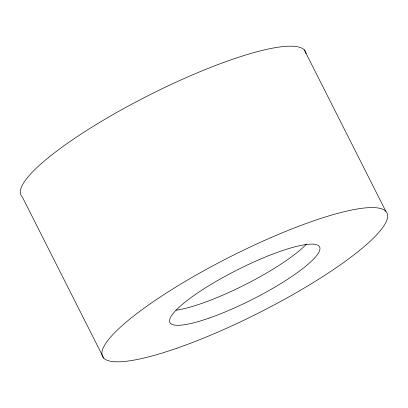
<?xml version="1.0" encoding="UTF-8"?>
<svg xmlns="http://www.w3.org/2000/svg" width="408" height="408" viewBox="0 0 408 408"><rect width="100%" height="100%" fill="white"/><g stroke="black" fill="none" stroke-linecap="round" stroke-linejoin="round"><path stroke-width="0.61" d="M304.297 49.893L385.825 211.288M103.703 358.107L22.175 196.712A159.304 31.487 -26.8 0 1 149.66 94.886A159.304 31.487 -26.8 0 1 306.071 53.611M306.561 243.994A83.844 16.57 -26.8 0 1 245.478 284.488A83.844 16.57 -26.8 0 1 176.088 310.187M177.021 348.162A159.304 31.487 -26.8 0 0 387.6 215.006A159.304 31.487 -26.8 0 0 169.672 290.924A159.304 31.487 -26.8 0 0 177.021 348.162M209.11 318.102A83.844 16.57 -26.8 0 0 319.938 248.018A83.844 16.57 -26.8 0 0 205.239 287.977A83.844 16.57 -26.8 0 0 209.11 318.102"/></g></svg>
